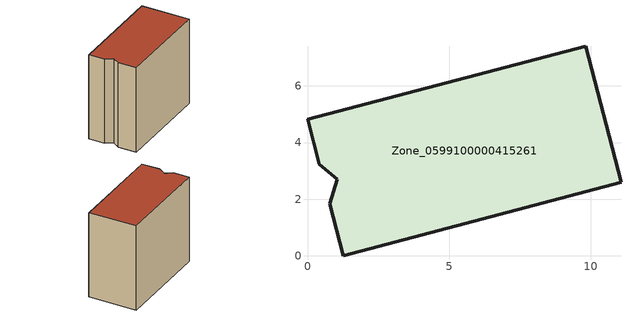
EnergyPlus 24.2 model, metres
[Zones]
Zone_0599100000415261
 floor ground (C_G): 1.05,2.7 0.42,3.24 0,4.83 9.84,7.4 11.08,2.59 1.27,0 0.78,1.84 z3.27
 wall outside (C_F): 1.27,0 11.08,2.59 9.84,7.4 0,4.83 0.42,3.24 1.05,2.7 0.78,1.84 1.27,0 z3.27:12.25
 roof outside (C_R): 0.42,3.24 1.05,2.7 0.78,1.84 1.27,0 11.08,2.59 9.84,7.4 0,4.83 z12.25
[BUILDING]
Pand.0599100000415261: North Axis=0; Terrain=City; Loads Convergence Tolerance Value=0.04; Temperature Convergence Tolerance Value=0.4; Solar Distribution=FullExterior; Maximum Number of Warmup Days=25; Minimum Number of Warmup Days=1
[Site:Location]
Rotterdam.The.Hague.AP_ZH_NLD Design_Conditions: Latitude=51.96; Longitude=4.45; Time Zone=1; Elevation=-4.5
[SITE:GROUNDTEMPERATURE:BUILDINGSURFACE]
18, 18, 18, 18, 18, 18, 18, 18, 18, 18, 18, 18
[MATERIAL] Thermal Absorptance=0.9; Solar Absorptance=0.7; Visible Absorptance=0.7
Name | Roughness | Thickness | Conductivity | Density | Specific Heat
G.TI.1992-2005 | MediumSmooth | 0.15 | 0.06 | 540 | 1210
F.TI.1992-2005 | Rough | 0.3 | 0.12 | 1920 | 840
R.TI.1992-2005 | MediumRough | 0.2 | 0.08 | 1500 | 1000
[CONSTRUCTION]
C_G: G.TI.1992-2005
C_F: F.TI.1992-2005
C_R: R.TI.1992-2005
[ZONE]
Zone_0599100000415261: Type=1; Multiplier=1; Ceiling Height=Autocalculate; Volume=Autocalculate; Floor Area=autocalculate; Part of Total Floor Area=Yes
[ZONEINFILTRATION:DESIGNFLOWRATE]
Infil_Zone_0599100000415261: Zone or ZoneList or Space or SpaceList=Zone_0599100000415261; Schedule=AlwaysOn; Design Flow Rate Calculation Method=Flow/Area; Flow Rate per Floor Area=0.0015; Constant Term Coefficient=1; Temperature Term Coefficient=0; Velocity Term Coefficient=0; Velocity Squared Term Coefficient=0
[HVACTEMPLATE:ZONE:IDEALLOADSAIRSYSTEM]
Zone_0599100000415261: Maximum Heating Supply Air Temperature=50; Minimum Cooling Supply Air Temperature=13; Maximum Heating Supply Air Humidity Ratio=0.0156; Minimum Cooling Supply Air Humidity Ratio=0.0077; Heating Limit=NoLimit; Cooling Limit=NoLimit; Dehumidification Control Type=ConstantSensibleHeatRatio; Cooling Sensible Heat Ratio=0.7; Dehumidification Setpoint=60; Humidification Control Type=None; Humidification Setpoint=30; Outdoor Air Method=None; Outdoor Air Flow Rate per Person=0.00944; Outdoor Air Flow Rate per Zone Floor Area=0; Outdoor Air Flow Rate per Zone=0; Demand Controlled Ventilation Type=None; Outdoor Air Economizer Type=NoEconomizer; Heat Recovery Type=None; Sensible Heat Recovery Effectiveness=0.7; Latent Heat Recovery Effectiveness=0.65
[ZONECONTROL:THERMOSTAT]
ThermostatControl_Zone_0599100000415261: Zone or ZoneList=Zone_0599100000415261; Control Type Schedule=DualSetpointControlType; Control 1=Thermostat_Zone_0599100000415261; Temperature Difference Between Cutout And Setpoint=0
[THERMOSTATSETPOINT:DUALSETPOINT]
Thermostat_Zone_0599100000415261: Heating Setpoint Temperature Schedule=HeatingSetpoint_Zone_0599100000415261; Cooling Setpoint Temperature Schedule=CoolingSetpoint_Zone_0599100000415261
[SCHEDULE:COMPACT]
HeatingSetpoint_Zone_0599100000415261: Through: 12/31, For: AllDays, Until: 24:00, 21
CoolingSetpoint_Zone_0599100000415261: Through: 12/31, For: AllDays, Until: 24:00, 24
DualSetpointControlType: Through: 12/31, For: AllDays, Until: 24:00, 4
AlwaysOn: Through: 12/31, For: AllDays, Until: 24:00, 1
